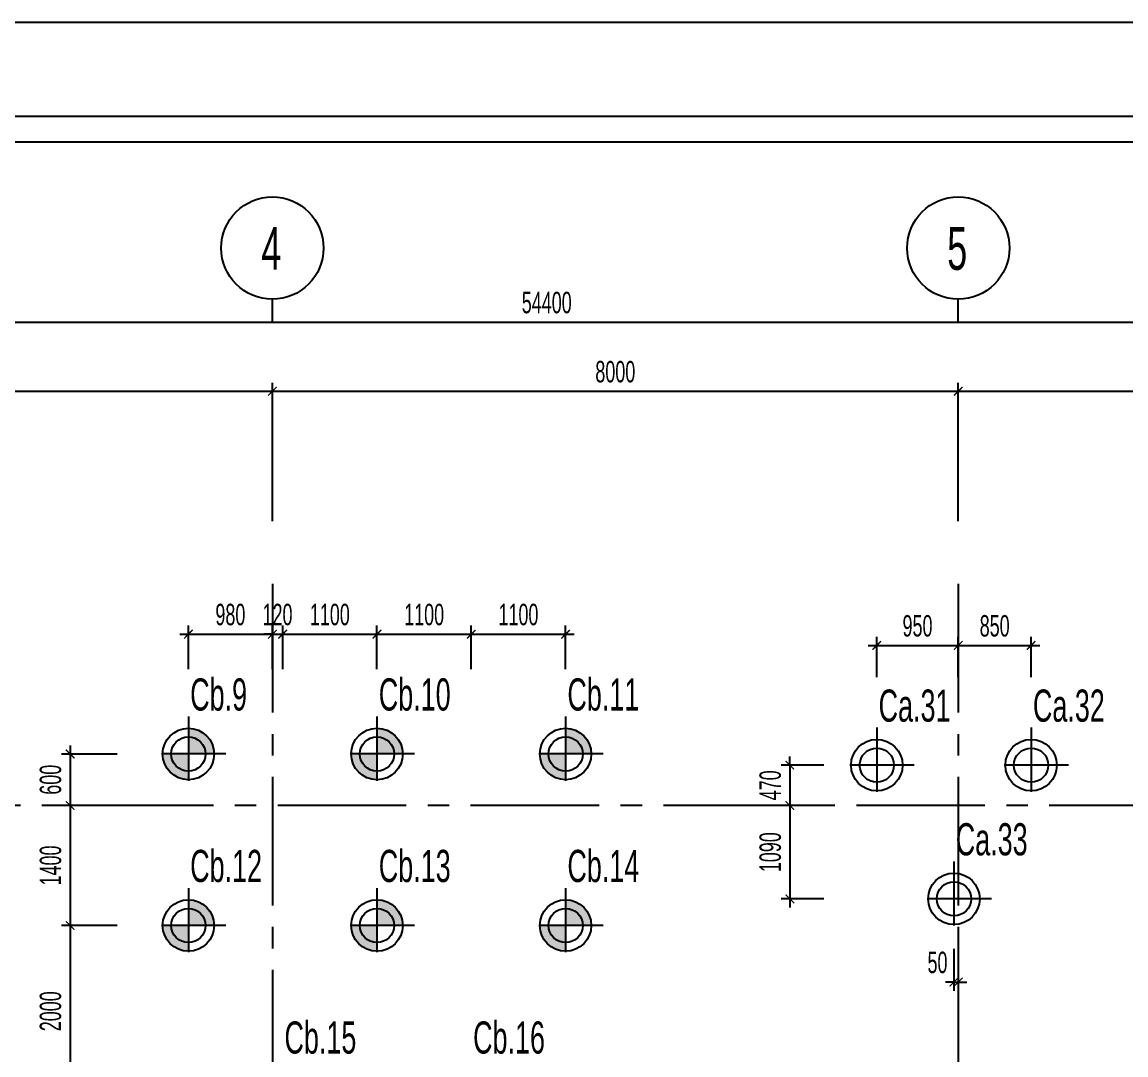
# Model space of a CAD drawing. Header units: millimetres. Extents: x 71 to 1853844, y -14 to 71211.
# Drawn here: x 1802058 to 1814934, y 59167 to 71211 of the extents above; entities that cross this region are included whole.
import ezdxf
from ezdxf.enums import TextEntityAlignment as Align

# ---------------------------------------------------------------- set-up
doc = ezdxf.new("R2010")
doc.units = ezdxf.units.MM
doc.header["$LTSCALE"] = 1000
doc.header["$MEASUREMENT"] = 0
doc.header["$PDMODE"] = 3
doc.linetypes.add('CENTER2', pattern=[1.125, 0.75, -0.125, 0.125, -0.125])
doc.layers.get('0').update_dxf_attribs({"linetype": 'CONTINUOUS'})
doc.layers.get('Defpoints').update_dxf_attribs({"linetype": 'CONTINUOUS'})
for name, color, linetype in [('CDC-KHUNGTEN', 7, 'CONTINUOUS'), ('CDC.01.AXIS', 160, 'CENTER2'), ('CDC.02.DIM', 1, 'CONTINUOUS'), ('CDC.06.TEXT', 2, 'CONTINUOUS'), ('CDC.10.HATCH', 9, 'CONTINUOUS'), ('CDC.12.PILE', 3, 'CONTINUOUS')]:
    doc.layers.add(name, color=color, linetype=linetype)
doc.layers.add('Hatch1', color=250, linetype='CONTINUOUS', lineweight=5)
doc.styles.add('ARIAL', font='arial.ttf', dxfattribs={"width": 0.6})
doc.dimstyles.new('100', dxfattribs={"dimscale": 100, "dimtxt": 2.5, "dimasz": 1, "dimexe": 1, "dimexo": 0, "dimgap": 1, "dimtad": 1, "dimdec": 0, "dimdsep": 46, "dimtxsty": 'ARIAL', "dimblk": 'ARCHTICK', "dimcen": 1, "dimdle": 1, "dimclrd": 1, "dimclre": 1, "dimclrt": 2, "dimadec": 0, "dimazin": 0, "dimtfac": 0.00072, "dimtdec": 0, "dimtix": 1, "dimtmove": 2, "dimatfit": 3, "dimldrblk": 'ARCHTICK', "dimfxl": 1, "dimtolj": 1, "dimarcsym": 0})

# ---------------------------------------------------------------- blocks, each defined once
blk = doc.blocks.new('_ARCHTICK')
at = {"color": 0, "linetype": 'ByBlock', "const_width": 0.15}
blk.add_lwpolyline([(-0.5, -0.5), (0.5, 0.5)], dxfattribs=at)
blk = doc.blocks.new('*D27')
at = {"layer": 'CDC.02.DIM', "color": 1, "lineweight": -2, "transparency": 16777216}
for p, q in [((1796978, 65392), (1796978, 67006)), ((1804978, 65392), (1804978, 67006)), ((1796878, 66906), (1805078, 66906))]:
    blk.add_line(p, q, dxfattribs=at)
at = {"layer": 'Defpoints', "color": 0, "transparency": 16777216}
for p in [(1804978, 66906), (1796978, 65392), (1804978, 65392)]:
    blk.add_point(p, dxfattribs=at)
at = {"layer": 'CDC.02.DIM', "color": 1, "lineweight": -2, "transparency": 16777216, "xscale": 100, "yscale": 100, "zscale": 100, "rotation": 180}
blk.add_blockref('_ARCHTICK', (1796978, 66906), dxfattribs=at)
at = {"layer": 'CDC.02.DIM', "color": 1, "lineweight": -2, "transparency": 16777216, "xscale": 100, "yscale": 100, "zscale": 100}
blk.add_blockref('_ARCHTICK', (1804978, 66906), dxfattribs=at)
at = {"layer": 'CDC.02.DIM', "color": 2, "transparency": 16777216, "insert": (1800978, 67133), "char_height": 250, "attachment_point": 5, "style": 'ARIAL'}
blk.add_mtext('\\A1;8000', dxfattribs=at)
blk = doc.blocks.new('*D28')
at = {"layer": 'CDC.02.DIM', "color": 1, "lineweight": -2, "transparency": 16777216}
for p, q in [((1804978, 65392), (1804978, 67006)), ((1812978, 65392), (1812978, 67006)), ((1804878, 66906), (1813078, 66906))]:
    blk.add_line(p, q, dxfattribs=at)
at = {"layer": 'Defpoints', "color": 0, "transparency": 16777216}
for p in [(1812978, 66906), (1804978, 65392), (1812978, 65392)]:
    blk.add_point(p, dxfattribs=at)
at = {"layer": 'CDC.02.DIM', "color": 1, "lineweight": -2, "transparency": 16777216, "xscale": 100, "yscale": 100, "zscale": 100, "rotation": 180}
blk.add_blockref('_ARCHTICK', (1804978, 66906), dxfattribs=at)
at = {"layer": 'CDC.02.DIM', "color": 1, "lineweight": -2, "transparency": 16777216, "xscale": 100, "yscale": 100, "zscale": 100}
blk.add_blockref('_ARCHTICK', (1812978, 66906), dxfattribs=at)
at = {"layer": 'CDC.02.DIM', "color": 2, "transparency": 16777216, "insert": (1808978, 67133), "char_height": 250, "attachment_point": 5, "style": 'ARIAL'}
blk.add_mtext('\\A1;8000', dxfattribs=at)
blk = doc.blocks.new('*D29')
at = {"layer": 'CDC.02.DIM', "color": 1, "lineweight": -2, "transparency": 16777216}
for p, q in [((1812978, 65392), (1812978, 67006)), ((1820978, 65392), (1820978, 67006)), ((1812878, 66906), (1821078, 66906))]:
    blk.add_line(p, q, dxfattribs=at)
at = {"layer": 'Defpoints', "color": 0, "transparency": 16777216}
for p in [(1820978, 66906), (1812978, 65392), (1820978, 65392)]:
    blk.add_point(p, dxfattribs=at)
at = {"layer": 'CDC.02.DIM', "color": 1, "lineweight": -2, "transparency": 16777216, "xscale": 100, "yscale": 100, "zscale": 100, "rotation": 180}
blk.add_blockref('_ARCHTICK', (1812978, 66906), dxfattribs=at)
at = {"layer": 'CDC.02.DIM', "color": 1, "lineweight": -2, "transparency": 16777216, "xscale": 100, "yscale": 100, "zscale": 100}
blk.add_blockref('_ARCHTICK', (1820978, 66906), dxfattribs=at)
at = {"layer": 'CDC.02.DIM', "color": 2, "transparency": 16777216, "insert": (1816978, 67133), "char_height": 250, "attachment_point": 5, "style": 'ARIAL'}
blk.add_mtext('\\A1;8000', dxfattribs=at)
blk = doc.blocks.new('*D32')
at = {"layer": 'CDC.02.DIM', "color": 1, "lineweight": -2, "transparency": 16777216}
for p, q in [((1780978, 65392), (1780978, 67811)), ((1835378, 65392), (1835378, 67811)), ((1780878, 67711), (1835478, 67711))]:
    blk.add_line(p, q, dxfattribs=at)
at = {"layer": 'Defpoints', "color": 0, "transparency": 16777216}
for p in [(1835378, 67711), (1780978, 65392), (1835378, 65392)]:
    blk.add_point(p, dxfattribs=at)
at = {"layer": 'CDC.02.DIM', "color": 1, "lineweight": -2, "transparency": 16777216, "xscale": 100, "yscale": 100, "zscale": 100, "rotation": 180}
blk.add_blockref('_ARCHTICK', (1780978, 67711), dxfattribs=at)
at = {"layer": 'CDC.02.DIM', "color": 1, "lineweight": -2, "transparency": 16777216, "xscale": 100, "yscale": 100, "zscale": 100}
blk.add_blockref('_ARCHTICK', (1835378, 67711), dxfattribs=at)
at = {"layer": 'CDC.02.DIM', "color": 2, "transparency": 16777216, "insert": (1808178, 67939), "char_height": 250, "attachment_point": 5, "style": 'ARIAL'}
blk.add_mtext('\\A1;54400', dxfattribs=at)
blk = doc.blocks.new('*D80')
at = {"layer": 'CDC.02.DIM', "color": 1, "lineweight": -2, "transparency": 16777216}
for p, q in [((1802619, 62776), (1802619, 61976)), ((1803167, 62676), (1802519, 62676)), ((1803167, 62076), (1802519, 62076))]:
    blk.add_line(p, q, dxfattribs=at)
at = {"layer": 'Defpoints', "color": 0, "transparency": 16777216}
for p in [(1803167, 62676), (1802619, 62076), (1803167, 62076)]:
    blk.add_point(p, dxfattribs=at)
at = {"layer": 'CDC.02.DIM', "color": 1, "lineweight": -2, "transparency": 16777216, "xscale": 100, "yscale": 100, "zscale": 100}
for p, rotation in [((1802619, 62676), 90), ((1802619, 62076), 270)]:
    blk.add_blockref('_ARCHTICK', p, dxfattribs=dict(at, rotation=rotation))
at = {"layer": 'CDC.02.DIM', "color": 2, "transparency": 16777216, "insert": (1802391, 62376), "char_height": 250, "attachment_point": 5, "rotation": 90, "style": 'ARIAL'}
blk.add_mtext('\\A1;600', dxfattribs=at)
blk = doc.blocks.new('*D81')
at = {"layer": 'CDC.02.DIM', "color": 1, "lineweight": -2, "transparency": 16777216}
for p, q in [((1803167, 62076), (1802519, 62076)), ((1802619, 62176), (1802619, 60576)), ((1803167, 60676), (1802519, 60676))]:
    blk.add_line(p, q, dxfattribs=at)
at = {"layer": 'Defpoints', "color": 0, "transparency": 16777216}
for p in [(1803167, 62076), (1802619, 60676), (1803167, 60676)]:
    blk.add_point(p, dxfattribs=at)
at = {"layer": 'CDC.02.DIM', "color": 1, "lineweight": -2, "transparency": 16777216, "xscale": 100, "yscale": 100, "zscale": 100}
for p, rotation in [((1802619, 62076), 90), ((1802619, 60676), 270)]:
    blk.add_blockref('_ARCHTICK', p, dxfattribs=dict(at, rotation=rotation))
at = {"layer": 'CDC.02.DIM', "color": 2, "transparency": 16777216, "insert": (1802391, 61376), "char_height": 250, "attachment_point": 5, "rotation": 90, "style": 'ARIAL'}
blk.add_mtext('\\A1;1400', dxfattribs=at)
blk = doc.blocks.new('*D82')
at = {"layer": 'CDC.02.DIM', "color": 1, "lineweight": -2, "transparency": 16777216}
for p, q in [((1802619, 60776), (1802619, 58576)), ((1803167, 60676), (1802519, 60676)), ((1803167, 58676), (1802519, 58676))]:
    blk.add_line(p, q, dxfattribs=at)
at = {"layer": 'Defpoints', "color": 0, "transparency": 16777216}
for p in [(1803167, 60676), (1802619, 58676), (1803167, 58676)]:
    blk.add_point(p, dxfattribs=at)
at = {"layer": 'CDC.02.DIM', "color": 1, "lineweight": -2, "transparency": 16777216, "xscale": 100, "yscale": 100, "zscale": 100}
for p, rotation in [((1802619, 60676), 90), ((1802619, 58676), 270)]:
    blk.add_blockref('_ARCHTICK', p, dxfattribs=dict(at, rotation=rotation))
at = {"layer": 'CDC.02.DIM', "color": 2, "transparency": 16777216, "insert": (1802391, 59676), "char_height": 250, "attachment_point": 5, "rotation": 90, "style": 'ARIAL'}
blk.add_mtext('\\A1;2000', dxfattribs=at)
blk = doc.blocks.new('*D89')
at = {"layer": 'CDC.02.DIM', "color": 1, "lineweight": -2, "transparency": 16777216}
for p, q in [((1803998, 63667), (1803998, 64173)), ((1804978, 63667), (1804978, 64173)), ((1803898, 64073), (1805078, 64073))]:
    blk.add_line(p, q, dxfattribs=at)
at = {"layer": 'Defpoints', "color": 0, "transparency": 16777216}
for p in [(1804978, 64073), (1803998, 63667), (1804978, 63667)]:
    blk.add_point(p, dxfattribs=at)
at = {"layer": 'CDC.02.DIM', "color": 1, "lineweight": -2, "transparency": 16777216, "xscale": 100, "yscale": 100, "zscale": 100, "rotation": 180}
blk.add_blockref('_ARCHTICK', (1803998, 64073), dxfattribs=at)
at = {"layer": 'CDC.02.DIM', "color": 1, "lineweight": -2, "transparency": 16777216, "xscale": 100, "yscale": 100, "zscale": 100}
blk.add_blockref('_ARCHTICK', (1804978, 64073), dxfattribs=at)
at = {"layer": 'CDC.02.DIM', "color": 2, "transparency": 16777216, "insert": (1804488, 64301), "char_height": 250, "attachment_point": 5, "style": 'ARIAL'}
blk.add_mtext('\\A1;980', dxfattribs=at)
blk = doc.blocks.new('*D90')
at = {"layer": 'CDC.02.DIM', "color": 1, "lineweight": -2, "transparency": 16777216}
for p, q in [((1805098, 63667), (1805098, 64173)), ((1806198, 63667), (1806198, 64173)), ((1804998, 64073), (1806298, 64073))]:
    blk.add_line(p, q, dxfattribs=at)
at = {"layer": 'Defpoints', "color": 0, "transparency": 16777216}
for p in [(1806198, 64073), (1805098, 63667), (1806198, 63667)]:
    blk.add_point(p, dxfattribs=at)
at = {"layer": 'CDC.02.DIM', "color": 1, "lineweight": -2, "transparency": 16777216, "xscale": 100, "yscale": 100, "zscale": 100, "rotation": 180}
blk.add_blockref('_ARCHTICK', (1805098, 64073), dxfattribs=at)
at = {"layer": 'CDC.02.DIM', "color": 1, "lineweight": -2, "transparency": 16777216, "xscale": 100, "yscale": 100, "zscale": 100}
blk.add_blockref('_ARCHTICK', (1806198, 64073), dxfattribs=at)
at = {"layer": 'CDC.02.DIM', "color": 2, "transparency": 16777216, "insert": (1805648, 64301), "char_height": 250, "attachment_point": 5, "style": 'ARIAL'}
blk.add_mtext('\\A1;1100', dxfattribs=at)
blk = doc.blocks.new('*D91')
at = {"layer": 'CDC.02.DIM', "color": 1, "lineweight": -2, "transparency": 16777216}
for p, q in [((1807298, 63667), (1807298, 64173)), ((1808398, 63667), (1808398, 64173)), ((1807198, 64073), (1808498, 64073))]:
    blk.add_line(p, q, dxfattribs=at)
at = {"layer": 'Defpoints', "color": 0, "transparency": 16777216}
for p in [(1808398, 64073), (1807298, 63667), (1808398, 63667)]:
    blk.add_point(p, dxfattribs=at)
at = {"layer": 'CDC.02.DIM', "color": 1, "lineweight": -2, "transparency": 16777216, "xscale": 100, "yscale": 100, "zscale": 100, "rotation": 180}
blk.add_blockref('_ARCHTICK', (1807298, 64073), dxfattribs=at)
at = {"layer": 'CDC.02.DIM', "color": 1, "lineweight": -2, "transparency": 16777216, "xscale": 100, "yscale": 100, "zscale": 100}
blk.add_blockref('_ARCHTICK', (1808398, 64073), dxfattribs=at)
at = {"layer": 'CDC.02.DIM', "color": 2, "transparency": 16777216, "insert": (1807848, 64301), "char_height": 250, "attachment_point": 5, "style": 'ARIAL'}
blk.add_mtext('\\A1;1100', dxfattribs=at)
blk = doc.blocks.new('*D92')
at = {"layer": 'CDC.02.DIM', "color": 1, "lineweight": -2, "transparency": 16777216}
for p, q in [((1806198, 63667), (1806198, 64173)), ((1807298, 63667), (1807298, 64173)), ((1806098, 64073), (1807398, 64073))]:
    blk.add_line(p, q, dxfattribs=at)
at = {"layer": 'Defpoints', "color": 0, "transparency": 16777216}
for p in [(1807298, 64073), (1806198, 63667), (1807298, 63667)]:
    blk.add_point(p, dxfattribs=at)
at = {"layer": 'CDC.02.DIM', "color": 1, "lineweight": -2, "transparency": 16777216, "xscale": 100, "yscale": 100, "zscale": 100, "rotation": 180}
blk.add_blockref('_ARCHTICK', (1806198, 64073), dxfattribs=at)
at = {"layer": 'CDC.02.DIM', "color": 1, "lineweight": -2, "transparency": 16777216, "xscale": 100, "yscale": 100, "zscale": 100}
blk.add_blockref('_ARCHTICK', (1807298, 64073), dxfattribs=at)
at = {"layer": 'CDC.02.DIM', "color": 2, "transparency": 16777216, "insert": (1806748, 64301), "char_height": 250, "attachment_point": 5, "style": 'ARIAL'}
blk.add_mtext('\\A1;1100', dxfattribs=at)
blk = doc.blocks.new('*D93')
at = {"layer": 'CDC.02.DIM', "color": 1, "lineweight": -2, "transparency": 16777216}
for p, q in [((1804978, 63667), (1804978, 64173)), ((1805098, 63667), (1805098, 64173)), ((1804978, 64073), (1804878, 64073)), ((1804978, 64073), (1805098, 64073)), ((1805098, 64073), (1805198, 64073))]:
    blk.add_line(p, q, dxfattribs=at)
at = {"layer": 'Defpoints', "color": 0, "transparency": 16777216}
for p in [(1805098, 64073), (1804978, 63667), (1805098, 63667)]:
    blk.add_point(p, dxfattribs=at)
at = {"layer": 'CDC.02.DIM', "color": 1, "lineweight": -2, "transparency": 16777216, "xscale": 100, "yscale": 100, "zscale": 100}
blk.add_blockref('_ARCHTICK', (1804978, 64073), dxfattribs=at)
at = {"layer": 'CDC.02.DIM', "color": 1, "lineweight": -2, "transparency": 16777216, "xscale": 100, "yscale": 100, "zscale": 100, "rotation": 180}
blk.add_blockref('_ARCHTICK', (1805098, 64073), dxfattribs=at)
at = {"layer": 'CDC.02.DIM', "color": 2, "transparency": 16777216, "insert": (1805038, 64301), "char_height": 250, "attachment_point": 5, "style": 'ARIAL'}
blk.add_mtext('\\A1;120', dxfattribs=at)
blk = doc.blocks.new('*D107')
at = {"layer": 'CDC.02.DIM', "color": 1, "lineweight": -2, "transparency": 16777216}
for p, q in [((1812028, 63573), (1812028, 64042)), ((1812978, 63573), (1812978, 64042)), ((1811928, 63942), (1813078, 63942))]:
    blk.add_line(p, q, dxfattribs=at)
at = {"layer": 'Defpoints', "color": 0, "transparency": 16777216}
for p in [(1812978, 63942), (1812028, 63573), (1812978, 63573)]:
    blk.add_point(p, dxfattribs=at)
at = {"layer": 'CDC.02.DIM', "color": 1, "lineweight": -2, "transparency": 16777216, "xscale": 100, "yscale": 100, "zscale": 100, "rotation": 180}
blk.add_blockref('_ARCHTICK', (1812028, 63942), dxfattribs=at)
at = {"layer": 'CDC.02.DIM', "color": 1, "lineweight": -2, "transparency": 16777216, "xscale": 100, "yscale": 100, "zscale": 100}
blk.add_blockref('_ARCHTICK', (1812978, 63942), dxfattribs=at)
at = {"layer": 'CDC.02.DIM', "color": 2, "transparency": 16777216, "insert": (1812503, 64169), "char_height": 250, "attachment_point": 5, "style": 'ARIAL'}
blk.add_mtext('\\A1;950', dxfattribs=at)
blk = doc.blocks.new('*D108')
at = {"layer": 'CDC.02.DIM', "color": 1, "lineweight": -2, "transparency": 16777216}
for p, q in [((1812978, 63573), (1812978, 64042)), ((1813828, 63573), (1813828, 64042)), ((1812878, 63942), (1813928, 63942))]:
    blk.add_line(p, q, dxfattribs=at)
at = {"layer": 'Defpoints', "color": 0, "transparency": 16777216}
for p in [(1813828, 63942), (1812978, 63573), (1813828, 63573)]:
    blk.add_point(p, dxfattribs=at)
at = {"layer": 'CDC.02.DIM', "color": 1, "lineweight": -2, "transparency": 16777216, "xscale": 100, "yscale": 100, "zscale": 100, "rotation": 180}
blk.add_blockref('_ARCHTICK', (1812978, 63942), dxfattribs=at)
at = {"layer": 'CDC.02.DIM', "color": 1, "lineweight": -2, "transparency": 16777216, "xscale": 100, "yscale": 100, "zscale": 100}
blk.add_blockref('_ARCHTICK', (1813828, 63942), dxfattribs=at)
at = {"layer": 'CDC.02.DIM', "color": 2, "transparency": 16777216, "insert": (1813403, 64169), "char_height": 250, "attachment_point": 5, "style": 'ARIAL'}
blk.add_mtext('\\A1;850', dxfattribs=at)
blk = doc.blocks.new('*D109')
at = {"layer": 'CDC.02.DIM', "color": 1, "lineweight": -2, "transparency": 16777216}
for p, q in [((1811014, 62546), (1811014, 62646)), ((1811410, 62546), (1810914, 62546)), ((1811014, 62546), (1811014, 62076)), ((1811410, 62076), (1810914, 62076)), ((1811014, 62076), (1811014, 61976))]:
    blk.add_line(p, q, dxfattribs=at)
at = {"layer": 'Defpoints', "color": 0, "transparency": 16777216}
for p in [(1811410, 62546), (1811014, 62076), (1811410, 62076)]:
    blk.add_point(p, dxfattribs=at)
at = {"layer": 'CDC.02.DIM', "color": 1, "lineweight": -2, "transparency": 16777216, "xscale": 100, "yscale": 100, "zscale": 100}
for p, rotation in [((1811014, 62546), 270), ((1811014, 62076), 90)]:
    blk.add_blockref('_ARCHTICK', p, dxfattribs=dict(at, rotation=rotation))
at = {"layer": 'CDC.02.DIM', "color": 2, "transparency": 16777216, "insert": (1810786, 62311), "char_height": 250, "attachment_point": 5, "rotation": 90, "style": 'ARIAL'}
blk.add_mtext('\\A1;470', dxfattribs=at)
blk = doc.blocks.new('*D110')
at = {"layer": 'CDC.02.DIM', "color": 1, "lineweight": -2, "transparency": 16777216}
for p, q in [((1811410, 62076), (1810914, 62076)), ((1811014, 62176), (1811014, 60886)), ((1811410, 60986), (1810914, 60986))]:
    blk.add_line(p, q, dxfattribs=at)
at = {"layer": 'Defpoints', "color": 0, "transparency": 16777216}
for p in [(1811410, 62076), (1811014, 60986), (1811410, 60986)]:
    blk.add_point(p, dxfattribs=at)
at = {"layer": 'CDC.02.DIM', "color": 1, "lineweight": -2, "transparency": 16777216, "xscale": 100, "yscale": 100, "zscale": 100}
for p, rotation in [((1811014, 62076), 90), ((1811014, 60986), 270)]:
    blk.add_blockref('_ARCHTICK', p, dxfattribs=dict(at, rotation=rotation))
at = {"layer": 'CDC.02.DIM', "color": 2, "transparency": 16777216, "insert": (1810786, 61531), "char_height": 250, "attachment_point": 5, "rotation": 90, "style": 'ARIAL'}
blk.add_mtext('\\A1;1090', dxfattribs=at)
blk = doc.blocks.new('*D111')
at = {"layer": 'CDC.02.DIM', "color": 1, "lineweight": -2, "transparency": 16777216}
for p, q in [((1812928, 60404), (1812928, 59916)), ((1812978, 60404), (1812978, 59916)), ((1812928, 60016), (1812828, 60016)), ((1812928, 60016), (1812978, 60016)), ((1812978, 60016), (1813078, 60016))]:
    blk.add_line(p, q, dxfattribs=at)
at = {"layer": 'Defpoints', "color": 0, "transparency": 16777216}
for p in [(1812928, 60404), (1812978, 60404), (1812978, 60016)]:
    blk.add_point(p, dxfattribs=at)
at = {"layer": 'CDC.02.DIM', "color": 1, "lineweight": -2, "transparency": 16777216, "xscale": 100, "yscale": 100, "zscale": 100}
blk.add_blockref('_ARCHTICK', (1812928, 60016), dxfattribs=at)
at = {"layer": 'CDC.02.DIM', "color": 1, "lineweight": -2, "transparency": 16777216, "xscale": 100, "yscale": 100, "zscale": 100, "rotation": 180}
blk.add_blockref('_ARCHTICK', (1812978, 60016), dxfattribs=at)
at = {"layer": 'CDC.02.DIM', "color": 2, "transparency": 16777216, "insert": (1812736, 60244), "char_height": 250, "attachment_point": 5, "style": 'ARIAL'}
blk.add_mtext('\\A1;50', dxfattribs=at)
blk = doc.blocks.new('Khung tên chuẩn')
at = {"layer": 'CDC-KHUNGTEN'}
blk.add_lwpolyline([(30654, -246309), (30654, -189709), (-40446, -189709), (-40446, -246309)], close=True, dxfattribs=at)
at = {"layer": 'CDC.10.HATCH', "color": 8}
blk.add_lwpolyline([(-40746, -246609), (38754, -246609), (38754, -189409), (-40746, -189409)], close=True, dxfattribs=at)
at = {"layer": 'Defpoints', "color": 1}
blk.add_lwpolyline([(-44246, -247709), (-44246, -188309), (39854, -188309), (39854, -247709), (-44246, -247709)], close=True, dxfattribs=at)

msp = doc.modelspace()

# ---------------------------------------------------------------- hatches: boundary and pattern name
at = {"layer": 'CDC.10.HATCH'}
h = msp.add_hatch(color=256, dxfattribs=at)
h.paths.add_polyline_path([(1803998.2, 62976.1), (1803998.2, 62876.1, -0.4142136), (1804198.2, 62676.1), (1804298.2, 62676.1, 0.4142136)])
h.paths.add_polyline_path([(1803998.2, 62876.1), (1803998.2, 62676.1), (1804198.2, 62676.1, 0.4142136)], flags=17)
h.paths.add_polyline_path([(1803998.2, 62676.1), (1803798.2, 62676.1, 0.4142136), (1803998.2, 62476.1)], flags=17)
h.paths.add_polyline_path([(1803798.2, 62676.1), (1803698.2, 62676.1, 0.4142136), (1803998.2, 62376.1), (1803998.2, 62476.1, -0.4142136)])
h = msp.add_hatch(color=256, dxfattribs=at)
h.paths.add_polyline_path([(1806198.2, 62976.1), (1806198.2, 62876.1, -0.4142136), (1806398.2, 62676.1), (1806498.2, 62676.1, 0.4142136)])
h.paths.add_polyline_path([(1806198.2, 62876.1), (1806198.2, 62676.1), (1806398.2, 62676.1, 0.4142136)], flags=17)
h.paths.add_polyline_path([(1806198.2, 62676.1), (1805998.2, 62676.1, 0.4142136), (1806198.2, 62476.1)], flags=17)
h.paths.add_polyline_path([(1805998.2, 62676.1), (1805898.2, 62676.1, 0.4142136), (1806198.2, 62376.1), (1806198.2, 62476.1, -0.4142136)])
h = msp.add_hatch(color=256, dxfattribs=at)
h.paths.add_polyline_path([(1808398.2, 62976.1), (1808398.2, 62876.1, -0.4142136), (1808598.2, 62676.1), (1808698.2, 62676.1, 0.4142136)])
h.paths.add_polyline_path([(1808398.2, 62876.1), (1808398.2, 62676.1), (1808598.2, 62676.1, 0.4142136)], flags=17)
h.paths.add_polyline_path([(1808398.2, 62676.1), (1808198.2, 62676.1, 0.4142136), (1808398.2, 62476.1)], flags=17)
h.paths.add_polyline_path([(1808198.2, 62676.1), (1808098.2, 62676.1, 0.4142136), (1808398.2, 62376.1), (1808398.2, 62476.1, -0.4142136)])
h = msp.add_hatch(color=256, dxfattribs=at)
h.paths.add_polyline_path([(1803998.2, 60976.1), (1803998.2, 60876.1, -0.4142136), (1804198.2, 60676.1), (1804298.2, 60676.1, 0.4142136)])
h.paths.add_polyline_path([(1803998.2, 60876.1), (1803998.2, 60676.1), (1804198.2, 60676.1, 0.4142136)], flags=17)
h.paths.add_polyline_path([(1803998.2, 60676.1), (1803798.2, 60676.1, 0.4142136), (1803998.2, 60476.1)], flags=17)
h.paths.add_polyline_path([(1803798.2, 60676.1), (1803698.2, 60676.1, 0.4142136), (1803998.2, 60376.1), (1803998.2, 60476.1, -0.4142136)])
h = msp.add_hatch(color=256, dxfattribs=at)
h.paths.add_polyline_path([(1806198.2, 60976.1), (1806198.2, 60876.1, -0.4142136), (1806398.2, 60676.1), (1806498.2, 60676.1, 0.4142136)])
h.paths.add_polyline_path([(1806198.2, 60876.1), (1806198.2, 60676.1), (1806398.2, 60676.1, 0.4142136)], flags=17)
h.paths.add_polyline_path([(1806198.2, 60676.1), (1805998.2, 60676.1, 0.4142136), (1806198.2, 60476.1)], flags=17)
h.paths.add_polyline_path([(1805998.2, 60676.1), (1805898.2, 60676.1, 0.4142136), (1806198.2, 60376.1), (1806198.2, 60476.1, -0.4142136)])
h = msp.add_hatch(color=256, dxfattribs=at)
h.paths.add_polyline_path([(1808398.2, 60976.1), (1808398.2, 60876.1, -0.4142136), (1808598.2, 60676.1), (1808698.2, 60676.1, 0.4142136)])
h.paths.add_polyline_path([(1808398.2, 60876.1), (1808398.2, 60676.1), (1808598.2, 60676.1, 0.4142136)], flags=17)
h.paths.add_polyline_path([(1808398.2, 60676.1), (1808198.2, 60676.1, 0.4142136), (1808398.2, 60476.1)], flags=17)
h.paths.add_polyline_path([(1808198.2, 60676.1), (1808098.2, 60676.1, 0.4142136), (1808398.2, 60376.1), (1808398.2, 60476.1, -0.4142136)])

# ---------------------------------------------------------------- linework, layer by layer
at = {"layer": 'CDC.01.AXIS', "ltscale": 2}
for p, q in [((1804978.2, 64659.2), (1804978.2, 30520.6)), ((1804978.2, 64659.2), (1804978.2, 30520.6)), ((1812978.2, 64659.2), (1812978.2, 30520.6)), ((1812978.2, 64659.2), (1812978.2, 30520.6)), ((1838040, 62076.3), (1779806.8, 62076.3)), ((1838040, 62076.3), (1779806.8, 62076.3))]:
    msp.add_line(p, q, dxfattribs=at)
at = {"layer": 'CDC.01.AXIS'}
for p, q in [((1803998.2, 63113.4), (1803998.2, 62238.8)), ((1806198.2, 63113.4), (1806198.2, 62238.8)), ((1808398.2, 63113.4), (1808398.2, 62238.8)), ((1812028.2, 62983.2), (1812028.2, 62108.7)), ((1813828.2, 62983.2), (1813828.2, 62108.7)), ((1804435.4, 62676.1), (1803560.9, 62676.1)), ((1806635.4, 62676.1), (1805760.9, 62676.1)), ((1808835.4, 62676.1), (1807960.9, 62676.1)), ((1812465.4, 62545.9), (1811590.9, 62545.9)), ((1814265.4, 62545.9), (1813390.9, 62545.9)), ((1812928.2, 61424.3), (1812928.2, 60549.8)), ((1803998.2, 61113.4), (1803998.2, 60238.8)), ((1806198.2, 61113.4), (1806198.2, 60238.8)), ((1808398.2, 61113.4), (1808398.2, 60238.8)), ((1813365.4, 60987.1), (1812490.9, 60987.1)), ((1804435.4, 60676.1), (1803560.9, 60676.1)), ((1806635.4, 60676.1), (1805760.9, 60676.1)), ((1808835.4, 60676.1), (1807960.9, 60676.1))]:
    msp.add_line(p, q, dxfattribs=at)
at = {"layer": 'CDC.02.DIM'}
for p, q in [((1804978.2, 67711.5), (1804978.2, 67979.5)), ((1812978.2, 67711.5), (1812978.2, 67979.5))]:
    msp.add_line(p, q, dxfattribs=at)
for centre in [(1804978.2, 68576.1), (1812978.2, 68576.1)]:
    msp.add_circle(centre, 596.6, dxfattribs=at)
at = {"layer": 'CDC.12.PILE', "ltscale": 0.4}
for centre, radius in [((1803998.2, 62676.1), 300), ((1806198.2, 62676.1), 300), ((1808398.2, 62676.1), 300), ((1803998.2, 62676.1), 200), ((1806198.2, 62676.1), 200), ((1808398.2, 62676.1), 200), ((1812028.2, 62545.9), 300), ((1813828.2, 62545.9), 300), ((1812028.2, 62545.9), 200), ((1813828.2, 62545.9), 200), ((1812928.2, 60987.1), 300), ((1812928.2, 60987.1), 200), ((1803998.2, 60676.1), 300), ((1806198.2, 60676.1), 300), ((1808398.2, 60676.1), 300), ((1803998.2, 60676.1), 200), ((1806198.2, 60676.1), 200), ((1808398.2, 60676.1), 200)]:
    msp.add_circle(centre, radius, dxfattribs=at)

# ---------------------------------------------------------------- block references
at = {"layer": 'Hatch1'}
msp.add_blockref('Khung tên chuẩn', (1813989.7, 259519.8), dxfattribs=at)

# ---------------------------------------------------------------- texts
at = {"layer": 'CDC.06.TEXT', "style": 'ARIAL', "width": 0.6}
for s, p in [('4', (1804849.2, 68322.3)), ('5', (1812849.2, 68322.3))]:
    msp.add_text(s, height=500, dxfattribs=at).set_placement(p)
for s, p in [('Cb.9', (1804019, 63370.5)), ('Cb.10', (1806219, 63370.5)), ('Cb.11', (1808419, 63370.5)), ('Ca.31', (1812049, 63240.3)), ('Ca.32', (1813849, 63240.3)), ('Ca.33', (1812949, 61681.4)), ('Cb.12', (1804019, 61370.5)), ('Cb.13', (1806219, 61370.5)), ('Cb.14', (1808419, 61370.5)), ('Cb.15', (1805119, 59370)), ('Cb.16', (1807319, 59370))]:
    msp.add_text(s, height=375, dxfattribs=at).set_placement(p, align=Align.MIDDLE_LEFT)

# ---------------------------------------------------------------- dimensions: what is measured, and where the dimension line sits
at = {"layer": 'CDC.02.DIM'}
for base, p1, p2, picture, middle in [((1835377.6, 67711.5), (1780977.6, 65391.6), (1835377.6, 65391.6), '*D32', (1808177.6, 67939.1)), ((1804978.2, 66905.9), (1796978.2, 65391.6), (1804978.2, 65391.6), '*D27', (1800978.2, 67133.5)), ((1812978.2, 66905.9), (1804978.2, 65391.6), (1812978.2, 65391.6), '*D28', (1808978.2, 67133.5)), ((1820978.2, 66905.9), (1812978.2, 65391.6), (1820978.2, 65391.6), '*D29', (1816978.2, 67133.5)), ((1804978.2, 64073.1), (1803998.2, 63667.4), (1804978.2, 63667.4), '*D89', (1804488.2, 64300.7)), ((1805098.2, 64073.1), (1804978.2, 63667.4), (1805098.2, 63667.4), '*D93', (1805038.2, 64300.7)), ((1806198.2, 64073.1), (1805098.2, 63667.4), (1806198.2, 63667.4), '*D90', (1805648.2, 64300.7)), ((1807298.2, 64073.1), (1806198.2, 63667.4), (1807298.2, 63667.4), '*D92', (1806748.2, 64300.7)), ((1808398.2, 64073.1), (1807298.2, 63667.4), (1808398.2, 63667.4), '*D91', (1807848.2, 64300.7)), ((1812978.2, 63941.8), (1812028.2, 63573.3), (1812978.2, 63573.3), '*D107', (1812503.2, 64169.4)), ((1813828.2, 63941.8), (1812978.2, 63573.3), (1813828.2, 63573.3), '*D108', (1813403.2, 64169.4))]:
    dim = msp.add_linear_dim(base=base, p1=p1, p2=p2, dimstyle='100', dxfattribs=at)
    dim.commit()
    dim.dimension.update_dxf_attribs({"geometry": picture, "text_midpoint": middle})
for base, p1, p2, picture, middle in [((1802619, 62076.3), (1803167.5, 62676.1), (1803167.5, 62076.3), '*D80', (1802391.4, 62376.2)), ((1811013.5, 62076.3), (1811409.6, 62545.9), (1811409.6, 62076.3), '*D109', (1810785.9, 62311.1)), ((1802619, 60676.1), (1803167.5, 62076.3), (1803167.5, 60676.1), '*D81', (1802391.4, 61376.2)), ((1811013.5, 60986.1), (1811409.6, 62076.3), (1811409.6, 60986.1), '*D110', (1810785.9, 61531.2)), ((1802619.0125, 58675.6489), (1803167.4738, 60676.0959), (1803167.4738, 58675.6489), '*D82', (1802391.3692, 59675.8724))]:
    dim = msp.add_linear_dim(base=base, p1=p1, p2=p2, angle=90, dimstyle='100', dxfattribs=at)
    dim.commit()
    dim.dimension.update_dxf_attribs({"geometry": picture, "text_midpoint": middle})
dim = msp.add_linear_dim(base=(1812978.2, 60016), p1=(1812928.2, 60404.5), p2=(1812978.2, 60404.5), dimstyle='100', dxfattribs=at)
dim.commit()
dim.dimension.update_dxf_attribs({"geometry": '*D111', "text_midpoint": (1812736.5, 60243.7), "dimtype": 160})

doc.saveas('drawing.dxf')
